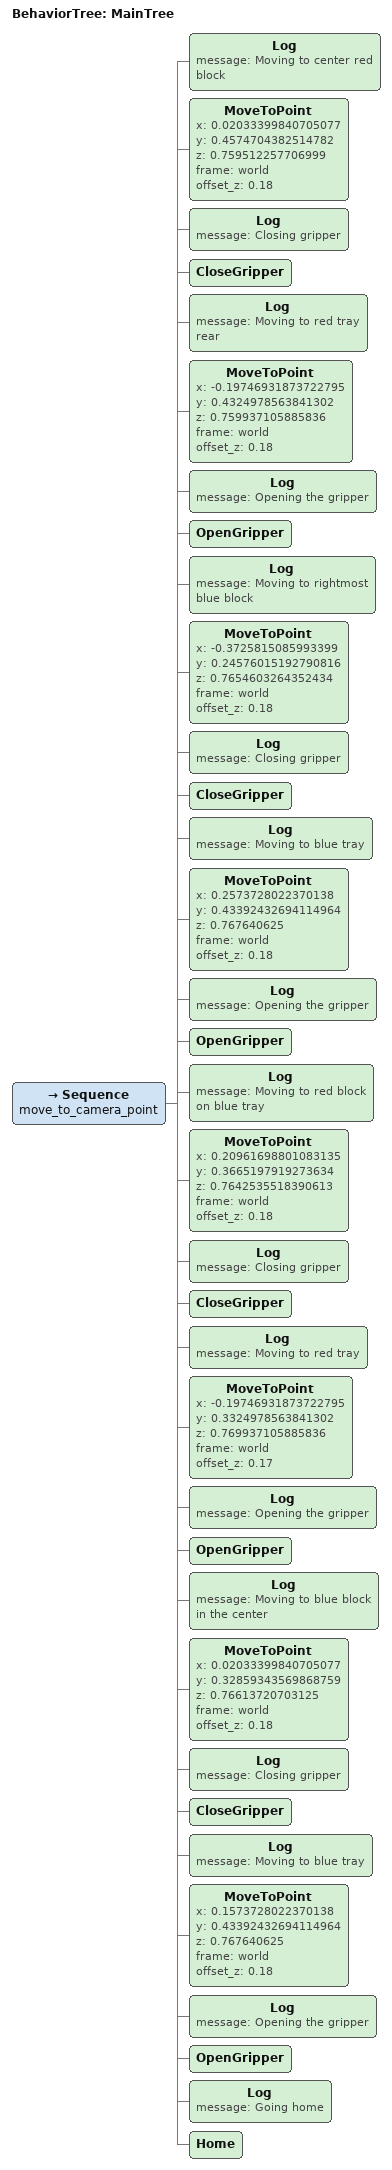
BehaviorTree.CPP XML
<?xml version="1.0"?>
<root BTCPP_format="4" main_tree_to_execute="MainTree">

  <BehaviorTree ID="MainTree">
    <Sequence name="move_to_camera_point">
      <Log message="Moving to center red block"/>
      <MoveToPoint x="0.02033399840705077" y="0.4574704382514782" z="0.759512257706999" frame="world" offset_z="0.18"/>
      <Log message="Closing gripper"/>
      <CloseGripper/>
      <Log message="Moving to red tray rear"/>
      <MoveToPoint x="-0.19746931873722795" y="0.4324978563841302" z="0.759937105885836" frame="world" offset_z="0.18"/>
      <Log message="Opening the gripper"/>
      <OpenGripper/>
      <Log message="Moving to rightmost blue block"/>
      <MoveToPoint x="-0.3725815085993399" y="0.24576015192790816" z="0.7654603264352434" frame="world" offset_z="0.18"/>
      <Log message="Closing gripper"/>
      <CloseGripper/>
      <Log message="Moving to blue tray"/>
      <MoveToPoint x="0.2573728022370138" y="0.43392432694114964" z="0.767640625" frame="world" offset_z="0.18"/>
      <Log message="Opening the gripper"/>
      <OpenGripper/>
      <Log message="Moving to red block on blue tray"/>
      <MoveToPoint x="0.20961698801083135" y="0.3665197919273634" z="0.7642535518390613" frame="world" offset_z="0.18"/>
      <Log message="Closing gripper"/>
      <CloseGripper/>
       <Log message="Moving to red tray"/>
      <MoveToPoint x="-0.19746931873722795" y="0.3324978563841302" z="0.769937105885836" frame="world" offset_z="0.17"/>
      <Log message="Opening the gripper"/>
      <OpenGripper/>
      <Log message="Moving to blue block in the center"/>
      <MoveToPoint x="0.02033399840705077" y="0.32859343569868759" z="0.76613720703125" frame="world" offset_z="0.18"/>
      <Log message="Closing gripper"/>
      <CloseGripper/>
      <Log message="Moving to blue tray"/>
      <MoveToPoint x="0.1573728022370138" y="0.43392432694114964" z="0.767640625" frame="world" offset_z="0.18"/>
      <Log message="Opening the gripper"/>
      <OpenGripper/>
      <Log message="Going home"/>
      <Home/>
    </Sequence>
  </BehaviorTree>

</root>
